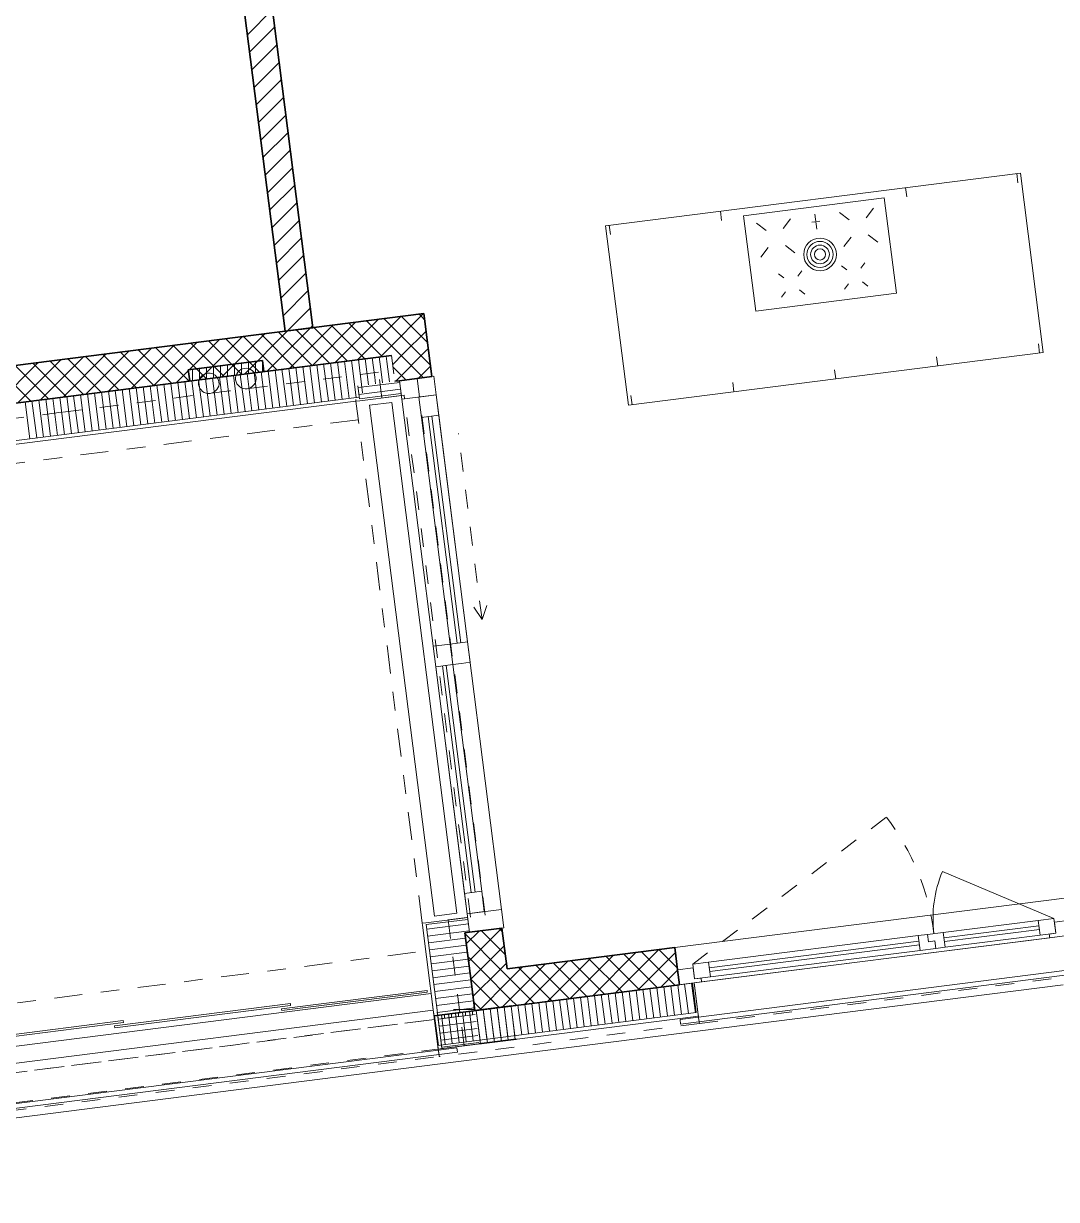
# Model space of a CAD drawing. Header units: metres. Extents: x 2713679.5 to 2713747.3, y 1226017.1 to 1226104.2.
# Drawn here: x 2713726.54 to 2713732.08, y 1226030.73 to 1226037.04 of the extents above; entities that cross this region are included whole.
import ezdxf

# ---------------------------------------------------------------- set-up
doc = ezdxf.new("R2010")
doc.units = ezdxf.units.M
doc.header["$MEASUREMENT"] = 0
doc.linetypes.add('Strich 2_1mm', pattern=[0.15, 0.1, -0.05])
doc.linetypes.add('Strichpunkt 3_1_1mm Achsen', pattern=[0.25, 0.15, -0.05, 0, -0.05])
doc.layers.add('plangrafiken', color=251, linetype='Continuous')
doc.layers.add('waende_stuetzen', color=250, linetype='Continuous')

msp = doc.modelspace()

# ---------------------------------------------------------------- linework, layer by layer
at = {"layer": 'plangrafiken', "color": 7, "linetype": 'Continuous', "lineweight": 13}
for p, q in [((2713731.8835, 1226036.2351), (2713729.6613, 1226035.9531)), ((2713731.87, 1226036.183), (2713731.8637, 1226036.2326)), ((2713732.0056, 1226035.2728), (2713731.8835, 1226036.2351)), ((2713731.2747, 1226036.1075), (2713731.2684, 1226036.1571)), ((2713731.1544, 1226036.1023), (2713730.4005, 1226036.0066)), ((2713731.2193, 1226035.5914), (2713731.1544, 1226036.1023)), ((2713730.2827, 1226035.9816), (2713730.2764, 1226036.0312)), ((2713731.0571, 1226035.9951), (2713731.0969, 1226036.0465)), ((2713730.4005, 1226036.0066), (2713730.4653, 1226035.4957)), ((2713730.5215, 1226035.9272), (2713730.4701, 1226035.967)), ((2713730.6127, 1226035.9387), (2713730.6525, 1226035.9901)), ((2713730.7667, 1226035.9724), (2713730.7816, 1226035.9743)), ((2713730.7926, 1226035.9348), (2713730.7825, 1226036.0145)), ((2713730.8083, 1226035.9777), (2713730.7935, 1226035.9758)), ((2713730.9659, 1226035.9836), (2713730.9145, 1226036.0234)), ((2713729.6613, 1226035.9531), (2713729.7834, 1226034.9908)), ((2713729.6875, 1226035.906), (2713729.6812, 1226035.9556)), ((2713731.0687, 1226035.9039), (2713731.1201, 1226035.8641)), ((2713730.6242, 1226035.8475), (2713730.6756, 1226035.8077)), ((2713730.9775, 1226035.8924), (2713730.9377, 1226035.841)), ((2713730.533, 1226035.836), (2713730.4932, 1226035.7846)), ((2713730.6912, 1226035.6833), (2713730.7131, 1226035.7116)), ((2713730.9537, 1226035.7166), (2713730.9254, 1226035.7385)), ((2713731.0285, 1226035.7261), (2713731.0504, 1226035.7544)), ((2713730.6164, 1226035.6738), (2713730.5881, 1226035.6957)), ((2713731.0379, 1226035.6514), (2713731.0662, 1226035.6294)), ((2713730.4653, 1226035.4957), (2713731.2193, 1226035.5914)), ((2713730.6259, 1226035.5991), (2713730.604, 1226035.5708)), ((2713730.7006, 1226035.6086), (2713730.7289, 1226035.5866)), ((2713730.9632, 1226035.6419), (2713730.9413, 1226035.6136)), ((2713729.7834, 1226034.9908), (2713732.0056, 1226035.2728)), ((2713731.9858, 1226035.2703), (2713731.9795, 1226035.3199)), ((2713727.6361, 1226035.1467), (2713727.6361, 1226035.2072)), ((2713727.6736, 1226035.1515), (2713727.6736, 1226035.212)), ((2713727.7111, 1226035.1562), (2713727.7111, 1226035.2167)), ((2713727.7486, 1226035.161), (2713727.7486, 1226035.2215)), ((2713727.7861, 1226035.1658), (2713727.7861, 1226035.2262)), ((2713727.8236, 1226035.1705), (2713727.8236, 1226035.223)), ((2713731.4402, 1226035.2011), (2713731.4339, 1226035.2507)), ((2713727.4486, 1226035.1229), (2713727.4486, 1226035.1834)), ((2713727.4861, 1226035.1277), (2713727.4861, 1226035.1882)), ((2713727.5236, 1226035.1325), (2713727.5236, 1226035.1929)), ((2713727.5611, 1226035.1372), (2713727.5611, 1226035.1977)), ((2713727.5986, 1226035.142), (2713727.5986, 1226035.2025)), ((2713730.8945, 1226035.1318), (2713730.8882, 1226035.1814)), ((2713730.3489, 1226035.0626), (2713730.3426, 1226035.1122)), ((2713729.8033, 1226034.9933), (2713729.797, 1226035.043)), ((2713728.3974, 1226034.9913), (2713728.5164, 1226035.0064)), ((2713728.7448, 1226032.2533), (2713728.3974, 1226034.9913)), ((2713728.5164, 1226035.0064), (2713728.8639, 1226032.2684)), ((2713728.8639, 1226032.2684), (2713728.7448, 1226032.2533)), ((2713732.2028, 1226031.9714), (2713730.06, 1226031.6995)), ((2713730.0632, 1226031.6747), (2713732.206, 1226031.9466)), ((2713728.727, 1226031.8377), (2713723.3749, 1226031.1585)), ((2713728.7383, 1226031.7485), (2713728.727, 1226031.8377)), ((2713728.8467, 1226031.7521), (2713728.9596, 1226031.7521)), ((2713728.9111, 1226031.72), (2713728.9111, 1226031.7401)), ((2713728.9486, 1226031.7247), (2713728.9486, 1226031.7449)), ((2713728.7986, 1226031.7057), (2713728.7986, 1226031.7259)), ((2713728.8361, 1226031.7105), (2713728.8361, 1226031.7306)), ((2713728.8736, 1226031.7152), (2713728.8736, 1226031.7354)), ((2713730.06, 1226031.6995), (2713730.0632, 1226031.6747)), ((2713723.0941, 1226030.7902), (2713728.8678, 1226031.523)), ((2713728.8646, 1226031.5478), (2713723.1157, 1226030.8182)), ((2713728.8646, 1226031.5478), (2713728.8678, 1226031.523))]:
    msp.add_line(p, q, dxfattribs=at)
at = {"layer": 'plangrafiken', "color": 7, "linetype": 'Continuous', "lineweight": 35}
for p, q in [((2713727.8226, 1226035.2309), (2713727.4258, 1226035.1805)), ((2713727.8302, 1226035.1714), (2713727.8226, 1226035.2309)), ((2713727.4258, 1226035.1805), (2713727.4334, 1226035.121)), ((2713728.9604, 1226031.7464), (2713728.9578, 1226031.7662))]:
    msp.add_line(p, q, dxfattribs=at)
at = {"layer": 'plangrafiken', "color": 7, "linetype": 'Continuous', "lineweight": 18}
for p, q in [((2713727.8302, 1226035.1714), (2713727.4334, 1226035.121)), ((2713728.762, 1226031.7212), (2713728.9604, 1226031.7464)), ((2713728.7648, 1226031.5401), (2713728.7399, 1226031.736)), ((2713728.7821, 1226031.5625), (2713728.7598, 1226031.7385)), ((2713729.1792, 1226031.5927), (2713728.9578, 1226031.5646))]:
    msp.add_line(p, q, dxfattribs=at)
at = {"layer": 'plangrafiken', "color": 7, "linetype": 'Strichpunkt 3_1_1mm Achsen', "lineweight": 18}
for p, q in [((2713728.3367, 1226034.9131), (2713723.3715, 1226034.283)), ((2713724.0305, 1226031.4736), (2713728.6981, 1226032.0659))]:
    msp.add_line(p, q, dxfattribs=at)
at = {"layer": 'plangrafiken', "color": 7, "linetype": 'Strich 2_1mm', "lineweight": 13}
for p, q in [((2713728.8835, 1226031.7165), (2713723.2586, 1226031.0026)), ((2713728.9037, 1226031.5578), (2713728.8835, 1226031.7165)), ((2713723.12, 1226030.8238), (2713728.9037, 1226031.5578))]:
    msp.add_line(p, q, dxfattribs=at)
at = {"layer": 'plangrafiken', "color": 7, "linetype": 'Continuous', "lineweight": 13}
for radius in [0.0875, 0.0701, 0.0501, 0.0301]:
    msp.add_circle((2713730.8099, 1226035.799), radius, dxfattribs=at)
at = {"layer": 'plangrafiken', "color": 7, "linetype": 'Continuous', "lineweight": 18}
for centre, start, end in [((2713727.5357, 1226035.1088), 7.23257, 187.23258), ((2713727.7341, 1226035.134), 7.23258, 187.23258), ((2713727.5357, 1226035.1088), 187.23258, 7.23257), ((2713727.7341, 1226035.134), 187.23258, 7.23258)]:
    msp.add_arc(centre, 0.055, start, end, dxfattribs=at)
at = {"layer": 'waende_stuetzen', "color": 7, "linetype": 'Continuous', "lineweight": 35}
for p, q in [((2713727.6436, 1226037.7534), (2713727.9439, 1226035.3874)), ((2713728.0927, 1226035.4063), (2713727.7924, 1226037.7723)), ((2713728.6879, 1226035.4818), (2713723.0035, 1226034.7604)), ((2713728.6879, 1226035.4818), (2713728.7131, 1226035.2834)), ((2713728.0927, 1226035.4063), (2713727.9439, 1226035.3874)), ((2713728.7307, 1226035.1445), (2713728.7131, 1226035.2834)), ((2713723.0287, 1226034.562), (2713728.5147, 1226035.2582)), ((2713728.5571, 1226035.1225), (2713728.7307, 1226035.1445)), ((2713728.5323, 1226035.1193), (2713728.5571, 1226035.1225)), ((2713728.9323, 1226032.1662), (2713729.1059, 1226032.1882)), ((2713729.1336, 1226031.97), (2713729.1059, 1226032.1882)), ((2713728.9075, 1226032.1631), (2713728.9323, 1226032.1662)), ((2713728.9075, 1226032.1631), (2713728.9352, 1226031.9448)), ((2713730.0314, 1226032.0839), (2713729.1336, 1226031.97)), ((2713730.0465, 1226031.9649), (2713730.0314, 1226032.0839)), ((2713728.9352, 1226031.9448), (2713728.9604, 1226031.7464)), ((2713730.0566, 1226031.8855), (2713730.0465, 1226031.9649)), ((2713730.0566, 1226031.8855), (2713728.7421, 1226031.7187)), ((2713729.1588, 1226031.7716), (2713728.9604, 1226031.7464)), ((2713728.983, 1226031.5678), (2713729.1814, 1226031.593))]:
    msp.add_line(p, q, dxfattribs=at)
at = {"layer": 'waende_stuetzen', "color": 18, "linetype": 'Continuous', "lineweight": 0, "true_color": 0x000000}
for p, q in [((2713727.7422, 1226036.9767), (2713727.8764, 1226037.1109)), ((2713727.7541, 1226036.8826), (2713727.8883, 1226037.0168)), ((2713727.7661, 1226036.7885), (2713727.9003, 1226036.9227)), ((2713727.778, 1226036.6944), (2713727.9122, 1226036.8285)), ((2713727.79, 1226036.6002), (2713727.9241, 1226036.7344)), ((2713727.8019, 1226036.5061), (2713727.9361, 1226036.6403)), ((2713727.8139, 1226036.412), (2713727.948, 1226036.5462)), ((2713727.8258, 1226036.3179), (2713727.96, 1226036.452)), ((2713727.8377, 1226036.2238), (2713727.9719, 1226036.3579)), ((2713727.8497, 1226036.1296), (2713727.9839, 1226036.2638)), ((2713727.8616, 1226036.0355), (2713727.9958, 1226036.1697)), ((2713727.8736, 1226035.9414), (2713728.0078, 1226036.0756)), ((2713727.8855, 1226035.8473), (2713728.0197, 1226035.9814)), ((2713727.8975, 1226035.7531), (2713728.0316, 1226035.8873)), ((2713727.9094, 1226035.659), (2713728.0436, 1226035.7932)), ((2713727.9214, 1226035.5649), (2713728.0555, 1226035.6991)), ((2713727.9333, 1226035.4708), (2713728.0675, 1226035.605)), ((2713727.9577, 1226035.3891), (2713728.0794, 1226035.5108)), ((2713728.4969, 1226035.398), (2713728.5651, 1226035.4662)), ((2713728.5089, 1226035.3039), (2713728.6866, 1226035.4817)), ((2713728.6293, 1226035.4061), (2713728.5687, 1226035.4667)), ((2713728.6756, 1226035.4659), (2713728.6628, 1226035.4786)), ((2713728.692, 1226035.4494), (2713728.6756, 1226035.4659)), ((2713727.8483, 1226035.1737), (2713728.0792, 1226035.4046)), ((2713727.9698, 1226035.1891), (2713728.2007, 1226035.42)), ((2713728.0792, 1226035.4046), (2713728.0914, 1226035.4167)), ((2713728.0913, 1226035.2045), (2713728.3222, 1226035.4354)), ((2713728.277, 1226035.2281), (2713728.0981, 1226035.407)), ((2713728.3711, 1226035.24), (2713728.1922, 1226035.4189)), ((2713728.2128, 1226035.2199), (2713728.4437, 1226035.4508)), ((2713728.4652, 1226035.2519), (2713728.2863, 1226035.4308)), ((2713728.3342, 1226035.2353), (2713728.4969, 1226035.398)), ((2713728.5074, 1226035.3159), (2713728.3805, 1226035.4428)), ((2713728.492, 1226035.4374), (2713728.4746, 1226035.4547)), ((2713728.583, 1226035.3464), (2713728.492, 1226035.4374)), ((2713728.7074, 1226035.3279), (2713728.6293, 1226035.4061)), ((2713727.3624, 1226035.112), (2713727.5933, 1226035.3429)), ((2713727.4839, 1226035.1274), (2713727.7148, 1226035.3583)), ((2713727.7123, 1226035.1564), (2713727.5334, 1226035.3353)), ((2713727.6053, 1226035.1428), (2713727.8363, 1226035.3737)), ((2713727.8064, 1226035.1683), (2713727.6275, 1226035.3472)), ((2713727.9005, 1226035.1803), (2713727.7216, 1226035.3592)), ((2713727.7268, 1226035.1582), (2713727.9577, 1226035.3891)), ((2713727.9946, 1226035.1922), (2713727.8157, 1226035.3711)), ((2713728.0888, 1226035.2042), (2713727.9098, 1226035.3831)), ((2713728.1829, 1226035.2161), (2713728.004, 1226035.395)), ((2713728.5772, 1226035.2662), (2713728.6997, 1226035.3887)), ((2713728.6535, 1226035.2758), (2713728.583, 1226035.3464)), ((2713726.8764, 1226035.0503), (2713727.1074, 1226035.2812)), ((2713726.9979, 1226035.0657), (2713727.2288, 1226035.2966)), ((2713727.2417, 1226035.0967), (2713727.0628, 1226035.2756)), ((2713727.1194, 1226035.0812), (2713727.3503, 1226035.3121)), ((2713727.3358, 1226035.1086), (2713727.1569, 1226035.2875)), ((2713727.2409, 1226035.0966), (2713727.4718, 1226035.3275)), ((2713727.4299, 1226035.1206), (2713727.251, 1226035.2995)), ((2713727.524, 1226035.1325), (2713727.3451, 1226035.3114)), ((2713727.6181, 1226035.1444), (2713727.4392, 1226035.3233)), ((2713728.4557, 1226035.2507), (2713728.5089, 1226035.3039)), ((2713728.5367, 1226035.2866), (2713728.5074, 1226035.3159)), ((2713728.5594, 1226035.2639), (2713728.5367, 1226035.2866)), ((2713728.5371, 1226035.1199), (2713728.6987, 1226035.2816)), ((2713728.7229, 1226035.2065), (2713728.6535, 1226035.2758)), ((2713728.6987, 1226035.2816), (2713728.7117, 1226035.2946)), ((2713726.3905, 1226034.9887), (2713726.6214, 1226035.2196)), ((2713726.512, 1226035.0041), (2713726.7429, 1226035.235)), ((2713726.7711, 1226035.0369), (2713726.5922, 1226035.2158)), ((2713726.6335, 1226035.0195), (2713726.8644, 1226035.2504)), ((2713726.8652, 1226035.0489), (2713726.6863, 1226035.2278)), ((2713726.755, 1226035.0349), (2713726.9859, 1226035.2658)), ((2713726.9593, 1226035.0608), (2713726.7804, 1226035.2397)), ((2713727.0534, 1226035.0728), (2713726.8745, 1226035.2517)), ((2713727.1475, 1226035.0847), (2713726.9686, 1226035.2636)), ((2713728.1389, 1226035.0089), (2713728.1137, 1226035.2073)), ((2713728.1761, 1226035.0136), (2713728.1509, 1226035.2121)), ((2713728.2133, 1226035.0184), (2713728.1881, 1226035.2168)), ((2713728.2505, 1226035.0231), (2713728.2253, 1226035.2215)), ((2713728.2877, 1226035.0278), (2713728.2625, 1226035.2262)), ((2713728.3249, 1226035.0325), (2713728.2997, 1226035.2309)), ((2713728.3595, 1226035.0579), (2713728.3369, 1226035.2357)), ((2713728.392, 1226035.0998), (2713728.3741, 1226035.2404)), ((2713728.4244, 1226035.1417), (2713728.4113, 1226035.2451)), ((2713728.4569, 1226035.1837), (2713728.4485, 1226035.2498)), ((2713728.4894, 1226035.2256), (2713728.4857, 1226035.2545)), ((2713728.5033, 1226035.1157), (2713728.4894, 1226035.2256)), ((2713728.5208, 1226035.2098), (2713728.5772, 1226035.2662)), ((2713728.6846, 1226035.1387), (2713728.5594, 1226035.2639)), ((2713726.5828, 1226035.0131), (2713726.4039, 1226035.192)), ((2713726.6769, 1226035.025), (2713726.498, 1226035.2039)), ((2713727.6553, 1226034.9476), (2713727.6301, 1226035.146)), ((2713727.6925, 1226034.9523), (2713727.6673, 1226035.1507)), ((2713727.7297, 1226034.957), (2713727.7045, 1226035.1554)), ((2713727.7669, 1226034.9617), (2713727.7417, 1226035.1601)), ((2713727.8041, 1226034.9664), (2713727.7789, 1226035.1648)), ((2713727.8413, 1226034.9712), (2713727.8161, 1226035.1696)), ((2713727.8785, 1226034.9759), (2713727.8533, 1226035.1743)), ((2713727.9157, 1226034.9806), (2713727.8905, 1226035.179)), ((2713727.9529, 1226034.9853), (2713727.9277, 1226035.1837)), ((2713727.9901, 1226034.99), (2713727.9649, 1226035.1885)), ((2713728.0273, 1226034.9948), (2713728.0021, 1226035.1932)), ((2713728.0645, 1226034.9995), (2713728.0393, 1226035.1979)), ((2713728.1017, 1226035.0042), (2713728.0765, 1226035.2026)), ((2713728.4661, 1226035.1109), (2713728.4569, 1226035.1837)), ((2713728.5905, 1226035.1267), (2713728.5228, 1226035.1944)), ((2713728.6585, 1226035.1354), (2713728.7236, 1226035.2004)), ((2713727.1716, 1226034.8862), (2713727.1465, 1226035.0846)), ((2713727.2088, 1226034.8909), (2713727.1837, 1226035.0893)), ((2713727.246, 1226034.8956), (2713727.2209, 1226035.094)), ((2713727.2832, 1226034.9003), (2713727.2581, 1226035.0988)), ((2713727.3204, 1226034.9051), (2713727.2953, 1226035.1035)), ((2713727.3576, 1226034.9098), (2713727.3325, 1226035.1082)), ((2713727.3948, 1226034.9145), (2713727.3697, 1226035.1129)), ((2713727.432, 1226034.9192), (2713727.4069, 1226035.1176)), ((2713727.4693, 1226034.9239), (2713727.4441, 1226035.1224)), ((2713727.5065, 1226034.9287), (2713727.4813, 1226035.1271)), ((2713727.5437, 1226034.9334), (2713727.5185, 1226035.1318)), ((2713727.5809, 1226034.9381), (2713727.5557, 1226035.1365)), ((2713727.6181, 1226034.9428), (2713727.5929, 1226035.1412)), ((2713728.335, 1226035.0852), (2713728.5583, 1226035.1135)), ((2713728.4289, 1226035.1062), (2713728.4244, 1226035.1417)), ((2713726.6508, 1226034.8201), (2713726.6256, 1226035.0185)), ((2713726.688, 1226034.8248), (2713726.6628, 1226035.0232)), ((2713726.7252, 1226034.8295), (2713726.7, 1226035.0279)), ((2713726.7624, 1226034.8342), (2713726.7372, 1226035.0327)), ((2713726.7996, 1226034.839), (2713726.7744, 1226035.0374)), ((2713726.8368, 1226034.8437), (2713726.8116, 1226035.0421)), ((2713726.874, 1226034.8484), (2713726.8488, 1226035.0468)), ((2713726.9112, 1226034.8531), (2713726.886, 1226035.0515)), ((2713726.9484, 1226034.8579), (2713726.9232, 1226035.0563)), ((2713726.9856, 1226034.8626), (2713726.9605, 1226035.061)), ((2713727.0228, 1226034.8673), (2713726.9977, 1226035.0657)), ((2713727.06, 1226034.872), (2713727.0349, 1226035.0704)), ((2713727.0972, 1226034.8767), (2713727.0721, 1226035.0751)), ((2713727.1344, 1226034.8815), (2713727.1093, 1226035.0799)), ((2713728.3398, 1226035.048), (2713728.563, 1226035.0763)), ((2713726.5764, 1226034.8106), (2713726.5512, 1226035.009)), ((2713726.6136, 1226034.8154), (2713726.5884, 1226035.0138)), ((2713728.7033, 1226032.1834), (2713728.9265, 1226032.2118)), ((2713728.927, 1226032.0097), (2713729.1055, 1226032.1882)), ((2713729.1083, 1226032.1694), (2713729.0913, 1226032.1864)), ((2713728.708, 1226032.1462), (2713728.9312, 1226032.1746)), ((2713728.7127, 1226032.109), (2713728.9111, 1226032.1342)), ((2713729.0998, 1226031.9657), (2713728.9082, 1226032.1573)), ((2713728.915, 1226032.1038), (2713728.984, 1226032.1728)), ((2713729.1237, 1226032.0479), (2713728.9972, 1226032.1744)), ((2713728.7175, 1226032.0718), (2713728.9159, 1226032.097)), ((2713728.7222, 1226032.0346), (2713728.9206, 1226032.0598)), ((2713728.973, 1226031.9496), (2713729.1178, 1226032.0944)), ((2713729.5924, 1226031.8266), (2713729.8233, 1226032.0575)), ((2713729.7139, 1226031.842), (2713729.9448, 1226032.0729)), ((2713729.8354, 1226031.8574), (2713730.0348, 1226032.0569)), ((2713730.0317, 1226031.8824), (2713729.8528, 1226032.0613)), ((2713730.0452, 1226031.9749), (2713729.9469, 1226032.0732)), ((2713728.7269, 1226031.9974), (2713728.9253, 1226032.0226)), ((2713729.0057, 1226031.9538), (2713728.9236, 1226032.0358)), ((2713729.0944, 1226031.965), (2713729.1297, 1226032.0003)), ((2713729.1536, 1226031.8121), (2713729.3374, 1226031.9958)), ((2713729.228, 1226031.7804), (2713729.4589, 1226032.0113)), ((2713729.3495, 1226031.7958), (2713729.5804, 1226032.0267)), ((2713729.5611, 1226031.8226), (2713729.3822, 1226032.0015)), ((2713729.4709, 1226031.8112), (2713729.7019, 1226032.0421)), ((2713729.6552, 1226031.8346), (2713729.4763, 1226032.0135)), ((2713729.7493, 1226031.8465), (2713729.5704, 1226032.0254)), ((2713729.8435, 1226031.8585), (2713729.6646, 1226032.0374)), ((2713729.9376, 1226031.8704), (2713729.7587, 1226032.0493)), ((2713728.7316, 1226031.9602), (2713728.93, 1226031.9854)), ((2713728.7363, 1226031.923), (2713728.9348, 1226031.9482)), ((2713728.9389, 1226031.9155), (2713728.973, 1226031.9496)), ((2713728.9508, 1226031.8214), (2713729.0944, 1226031.965)), ((2713729.1545, 1226031.8049), (2713729.0057, 1226031.9538)), ((2713729.1391, 1226031.9264), (2713729.0998, 1226031.9657)), ((2713729.1417, 1226031.9062), (2713729.2159, 1226031.9804)), ((2713729.3729, 1226031.7987), (2713729.194, 1226031.9776)), ((2713729.467, 1226031.8107), (2713729.2881, 1226031.9896)), ((2713729.9569, 1226031.8729), (2713730.0468, 1226031.9628)), ((2713728.7411, 1226031.8858), (2713728.9395, 1226031.911)), ((2713728.7458, 1226031.8486), (2713728.9442, 1226031.8738)), ((2713729.0905, 1226031.7629), (2713728.939, 1226031.9144)), ((2713728.985, 1226031.7495), (2713729.1417, 1226031.9062)), ((2713729.2787, 1226031.7868), (2713729.1391, 1226031.9264)), ((2713729.956, 1226031.7115), (2713729.9358, 1226031.8702)), ((2713729.9932, 1226031.7162), (2713729.973, 1226031.8749)), ((2713730.0304, 1226031.7209), (2713730.0102, 1226031.8796)), ((2713730.0676, 1226031.7256), (2713730.0474, 1226031.8843)), ((2713730.0927, 1226031.8259), (2713730.0846, 1226031.8891)), ((2713730.1405, 1226031.7469), (2713730.1218, 1226031.8938)), ((2713728.7505, 1226031.8114), (2713728.9489, 1226031.8366)), ((2713729.1065, 1226031.7649), (2713729.1536, 1226031.8121)), ((2713729.1846, 1226031.7749), (2713729.1545, 1226031.8049)), ((2713729.4352, 1226031.6454), (2713729.415, 1226031.8041)), ((2713729.4724, 1226031.6501), (2713729.4522, 1226031.8088)), ((2713729.5096, 1226031.6548), (2713729.4894, 1226031.8135)), ((2713729.5468, 1226031.6595), (2713729.5266, 1226031.8183)), ((2713729.584, 1226031.6642), (2713729.5638, 1226031.823)), ((2713729.6212, 1226031.669), (2713729.601, 1226031.8277)), ((2713729.6584, 1226031.6737), (2713729.6382, 1226031.8324)), ((2713729.6956, 1226031.6784), (2713729.6754, 1226031.8371)), ((2713729.7328, 1226031.6831), (2713729.7126, 1226031.8419)), ((2713729.77, 1226031.6879), (2713729.7498, 1226031.8466)), ((2713729.8072, 1226031.6926), (2713729.787, 1226031.8513)), ((2713729.8444, 1226031.6973), (2713729.8242, 1226031.856)), ((2713729.8816, 1226031.702), (2713729.8614, 1226031.8607)), ((2713729.9188, 1226031.7067), (2713729.8986, 1226031.8655)), ((2713730.1048, 1226031.7303), (2713730.0927, 1226031.8259)), ((2713728.7552, 1226031.7742), (2713728.9536, 1226031.7994)), ((2713728.7599, 1226031.737), (2713728.9584, 1226031.7622)), ((2713728.9515, 1226031.584), (2713728.9314, 1226031.7427)), ((2713728.9964, 1226031.751), (2713728.9545, 1226031.7929)), ((2713728.9913, 1226031.5689), (2713728.9686, 1226031.7474)), ((2713728.9887, 1226031.5887), (2713728.9686, 1226031.7474)), ((2713729.0285, 1226031.5736), (2713729.0058, 1226031.7522)), ((2713729.0259, 1226031.5934), (2713729.0058, 1226031.7522)), ((2713729.0657, 1226031.5783), (2713729.043, 1226031.7569)), ((2713729.0631, 1226031.5982), (2713729.043, 1226031.7569)), ((2713729.1029, 1226031.583), (2713729.0802, 1226031.7616)), ((2713729.1003, 1226031.6029), (2713729.0802, 1226031.7616)), ((2713729.1401, 1226031.5878), (2713729.1174, 1226031.7663)), ((2713729.1375, 1226031.6076), (2713729.1174, 1226031.7663)), ((2713729.1773, 1226031.5925), (2713729.1546, 1226031.771)), ((2713729.1747, 1226031.6123), (2713729.1546, 1226031.771)), ((2713729.2119, 1226031.617), (2713729.1918, 1226031.7758)), ((2713729.2491, 1226031.6218), (2713729.229, 1226031.7805)), ((2713729.2864, 1226031.6265), (2713729.2662, 1226031.7852)), ((2713729.3236, 1226031.6312), (2713729.3034, 1226031.7899)), ((2713729.3608, 1226031.6359), (2713729.3406, 1226031.7946)), ((2713729.398, 1226031.6406), (2713729.3778, 1226031.7994)), ((2713730.142, 1226031.7351), (2713730.1405, 1226031.7469)), ((2713728.7655, 1226031.5604), (2713728.7454, 1226031.7191)), ((2713728.7647, 1226031.6998), (2713728.9631, 1226031.725)), ((2713728.7694, 1226031.6626), (2713728.9678, 1226031.6878)), ((2713728.8027, 1226031.5651), (2713728.7826, 1226031.7238)), ((2713728.8399, 1226031.5698), (2713728.8198, 1226031.7286)), ((2713728.8771, 1226031.5745), (2713728.857, 1226031.7333)), ((2713728.9143, 1226031.5793), (2713728.8942, 1226031.738)), ((2713728.7741, 1226031.6254), (2713728.9725, 1226031.6506)), ((2713728.7788, 1226031.5882), (2713728.9772, 1226031.6134)), ((2713728.7836, 1226031.551), (2713728.982, 1226031.5762))]:
    msp.add_line(p, q, dxfattribs=at)
at = {"layer": 'waende_stuetzen', "color": 7, "linetype": 'Strich 2_1mm', "lineweight": 13}
for p, q in [((2713727.7161, 1226035.1569), (2713728.5147, 1226035.2582)), ((2713728.5147, 1226035.2582), (2713728.5323, 1226035.1193)), ((2713726.6546, 1226035.0222), (2713727.7161, 1226035.1569)), ((2713728.4454, 1226035.1688), (2713727.6468, 1226035.0674)), ((2713728.463, 1226035.0299), (2713728.4454, 1226035.1688)), ((2713728.5323, 1226035.1193), (2713728.6514, 1226035.1344)), ((2713728.6514, 1226035.1344), (2713729.0265, 1226032.1782)), ((2713725.5931, 1226034.8875), (2713726.6546, 1226035.0222)), ((2713727.6468, 1226035.0674), (2713726.744, 1226034.9529)), ((2713728.5821, 1226035.045), (2713728.463, 1226035.0299)), ((2713728.9371, 1226032.2474), (2713728.5821, 1226035.045)), ((2713726.744, 1226034.9529), (2713725.5238, 1226034.798)), ((2713728.9992, 1226033.843), (2713728.8727, 1226034.84)), ((2713728.9992, 1226033.843), (2713728.9557, 1226033.908)), ((2713728.9992, 1226033.843), (2713729.0251, 1226033.9168)), ((2713730.1283, 1226031.9954), (2713731.1653, 1226032.7835)), ((2713728.8181, 1226032.2323), (2713728.9371, 1226032.2474)), ((2713728.881, 1226031.7363), (2713728.8181, 1226032.2323)), ((2713729.0265, 1226032.1782), (2713728.9075, 1226032.1631)), ((2713728.9075, 1226032.1631), (2713728.9604, 1226031.7464)), ((2713730.1636, 1226031.6773), (2713732.108, 1226031.9241)), ((2713728.9604, 1226031.7464), (2713728.881, 1226031.7363)), ((2713728.7446, 1226031.6989), (2713723.2586, 1226031.0026)), ((2713728.7648, 1226031.5401), (2713728.7446, 1226031.6989)), ((2713730.1636, 1226031.6773), (2713728.7698, 1226031.5004)), ((2713723.0854, 1226030.7791), (2713728.7698, 1226031.5004)), ((2713728.7673, 1226031.5203), (2713728.7648, 1226031.5401)), ((2713728.7698, 1226031.5004), (2713728.7673, 1226031.5203))]:
    msp.add_line(p, q, dxfattribs=at)
at = {"layer": 'waende_stuetzen', "color": 7, "linetype": 'Continuous', "lineweight": 13}
for p, q in [((2713728.7406, 1226035.1458), (2713728.5571, 1226035.1225)), ((2713728.7532, 1226035.0466), (2713728.7406, 1226035.1458)), ((2713728.5571, 1226035.1225), (2713728.5697, 1226035.0233)), ((2713728.5697, 1226035.0233), (2713728.7532, 1226035.0466)), ((2713728.5697, 1226035.0233), (2713728.9197, 1226032.2654)), ((2713728.7532, 1226035.0466), (2713728.6615, 1226035.0349)), ((2713728.6615, 1226035.0349), (2713728.6753, 1226034.9258)), ((2713729.1032, 1226032.2887), (2713728.7532, 1226035.0466)), ((2713728.7671, 1226034.9374), (2713728.7532, 1226035.0466)), ((2713728.6753, 1226034.9258), (2713728.7671, 1226034.9374)), ((2713728.6753, 1226034.9258), (2713728.8295, 1226033.7105)), ((2713728.7113, 1226034.9304), (2713728.8655, 1226033.7151)), ((2713728.8853, 1226033.7176), (2713728.7311, 1226034.9329)), ((2713728.9213, 1226033.7222), (2713728.7671, 1226034.9374)), ((2713728.7837, 1226033.7047), (2713728.7378, 1226033.6989)), ((2713728.7378, 1226033.6989), (2713728.7516, 1226033.5898)), ((2713728.8295, 1226033.7105), (2713728.7837, 1226033.7047)), ((2713728.9213, 1226033.7222), (2713728.8295, 1226033.7105)), ((2713728.8434, 1226033.6014), (2713728.8295, 1226033.7105)), ((2713728.9352, 1226033.6131), (2713728.9213, 1226033.7222)), ((2713728.7516, 1226033.5898), (2713728.8434, 1226033.6014)), ((2713728.7516, 1226033.5898), (2713728.9058, 1226032.3745)), ((2713728.7876, 1226033.5943), (2713728.9418, 1226032.3791)), ((2713728.9617, 1226032.3816), (2713728.8074, 1226033.5969)), ((2713728.8434, 1226033.6014), (2713728.8893, 1226033.6072)), ((2713728.9976, 1226032.3862), (2713728.8434, 1226033.6014)), ((2713728.8893, 1226033.6072), (2713728.9352, 1226033.6131)), ((2713732.0628, 1226032.2409), (2713731.4657, 1226032.4915)), ((2713728.9976, 1226032.3862), (2713728.9058, 1226032.3745)), ((2713728.9058, 1226032.3745), (2713728.9197, 1226032.2654)), ((2713729.0115, 1226032.277), (2713728.9976, 1226032.3862)), ((2713730.0314, 1226032.0839), (2713732.1345, 1226032.3508)), ((2713729.1032, 1226032.2887), (2713728.9197, 1226032.2654)), ((2713728.9197, 1226032.2654), (2713729.0115, 1226032.277)), ((2713728.9197, 1226032.2654), (2713728.9323, 1226032.1662)), ((2713729.1158, 1226032.1895), (2713729.1032, 1226032.2887)), ((2713728.9323, 1226032.1662), (2713729.1158, 1226032.1895)), ((2713731.47, 1226032.1657), (2713731.9785, 1226032.2302)), ((2713731.4738, 1226032.1359), (2713731.9822, 1226032.2005)), ((2713731.9785, 1226032.2302), (2713732.0628, 1226032.2409)), ((2713731.9885, 1226032.1508), (2713731.9785, 1226032.2302)), ((2713732.0628, 1226032.2409), (2713732.0729, 1226032.1616)), ((2713732.0653, 1226032.2211), (2713732.1496, 1226032.2318)), ((2713732.0729, 1226032.1616), (2713732.0653, 1226032.2211)), ((2713730.1359, 1226031.8956), (2713732.0803, 1226032.1423)), ((2713732.0407, 1226032.1373), (2713730.1756, 1226031.9006)), ((2713730.2126, 1226032.0061), (2713731.3361, 1226032.1487)), ((2713730.2164, 1226031.9764), (2713731.3399, 1226032.1189)), ((2713731.3361, 1226032.1487), (2713731.3857, 1226032.155)), ((2713731.3462, 1226032.0693), (2713731.3361, 1226032.1487)), ((2713731.3857, 1226032.155), (2713731.47, 1226032.1657)), ((2713731.3908, 1226032.1153), (2713731.3857, 1226032.155)), ((2713731.3908, 1226032.1153), (2713731.4255, 1226032.1197)), ((2713731.4255, 1226032.1197), (2713731.4305, 1226032.08)), ((2713731.47, 1226032.1657), (2713731.4801, 1226032.0863)), ((2713731.9848, 1226032.1806), (2713731.4763, 1226032.1161)), ((2713731.9885, 1226032.1508), (2713731.4801, 1226032.0863)), ((2713732.0729, 1226032.1616), (2713731.9885, 1226032.1508)), ((2713732.0381, 1226032.1571), (2713732.0729, 1226032.1616)), ((2713732.0407, 1226032.1373), (2713732.0381, 1226032.1571)), ((2713732.1597, 1226032.1524), (2713732.0407, 1226032.1373)), ((2713731.3424, 1226032.0991), (2713730.2189, 1226031.9565)), ((2713731.3462, 1226032.0693), (2713730.2227, 1226031.9268)), ((2713731.4305, 1226032.08), (2713731.3462, 1226032.0693)), ((2713731.4801, 1226032.0863), (2713731.4305, 1226032.08)), ((2713730.1283, 1226031.9954), (2713730.2126, 1226032.0061)), ((2713730.1384, 1226031.9161), (2713730.1283, 1226031.9954)), ((2713730.2126, 1226032.0061), (2713730.2227, 1226031.9268)), ((2713730.0465, 1226031.9649), (2713730.1308, 1226031.9756)), ((2713730.1308, 1226031.9756), (2713730.1384, 1226031.9161)), ((2713730.1359, 1226031.8956), (2713728.7421, 1226031.7187)), ((2713730.1756, 1226031.9006), (2713730.0566, 1226031.8855)), ((2713730.2227, 1226031.9268), (2713730.1384, 1226031.9161)), ((2713730.1384, 1226031.9161), (2713730.1731, 1226031.9205)), ((2713730.1687, 1226031.6376), (2713732.1131, 1226031.8844)), ((2713730.1731, 1226031.9205), (2713730.1756, 1226031.9006)), ((2713728.7046, 1226031.8551), (2713727.9259, 1226031.7562)), ((2713727.9272, 1226031.7463), (2713728.7059, 1226031.8451)), ((2713728.7059, 1226031.8451), (2713728.7046, 1226031.8551)), ((2713728.7383, 1226031.7485), (2713723.3019, 1226031.0585)), ((2713727.9727, 1226031.7844), (2713727.0303, 1226031.6648)), ((2713727.0315, 1226031.6548), (2713727.974, 1226031.7744)), ((2713727.9259, 1226031.7562), (2713727.9272, 1226031.7463)), ((2713727.974, 1226031.7744), (2713727.9727, 1226031.7844)), ((2713728.7383, 1226031.7485), (2713728.7421, 1226031.7187)), ((2713727.0771, 1226031.6929), (2713726.1347, 1226031.5733)), ((2713726.1359, 1226031.5633), (2713727.0784, 1226031.683)), ((2713727.0784, 1226031.683), (2713727.0771, 1226031.6929)), ((2713727.0303, 1226031.6648), (2713727.0315, 1226031.6548)), ((2713730.1687, 1226031.6376), (2713728.7748, 1226031.4608)), ((2713728.7748, 1226031.4608), (2713723.0508, 1226030.7343))]:
    msp.add_line(p, q, dxfattribs=at)
at = {"layer": 'waende_stuetzen', "color": 7, "linetype": 'Continuous', "lineweight": 18}
for p, q in [((2713728.3339, 1226035.0942), (2713728.3427, 1226035.0247)), ((2713728.5571, 1226035.1225), (2713728.5659, 1226035.053)), ((2713722.8555, 1226034.3384), (2713728.3415, 1226035.0346)), ((2713728.3229, 1226035.0222), (2713728.3241, 1226035.0123)), ((2713728.5659, 1226035.053), (2713728.3427, 1226035.0247)), ((2713728.344, 1226035.0148), (2713728.5424, 1226035.04)), ((2713728.5424, 1226035.04), (2713728.5672, 1226035.0431)), ((2713728.5659, 1226035.053), (2713728.5672, 1226035.0431)), ((2713722.6794, 1226034.2959), (2713728.3241, 1226035.0123)), ((2713728.3241, 1226035.0123), (2713728.344, 1226035.0148)), ((2713728.8974, 1226032.2424), (2713728.9222, 1226032.2456)), ((2713728.9235, 1226032.2356), (2713728.9222, 1226032.2456)), ((2713728.6792, 1226032.2147), (2713728.699, 1226032.2172)), ((2713728.6804, 1226032.2048), (2713728.6792, 1226032.2147)), ((2713728.6804, 1226032.2048), (2713728.7648, 1226031.5401)), ((2713728.699, 1226032.2172), (2713728.8974, 1226032.2424)), ((2713728.9235, 1226032.2356), (2713728.7003, 1226032.2073)), ((2713728.7091, 1226032.1379), (2713728.7003, 1226032.2073)), ((2713728.9323, 1226032.1662), (2713728.9235, 1226032.2356)), ((2713728.7091, 1226032.1379), (2713728.762, 1226031.7212)), ((2713730.1359, 1226031.8956), (2713730.0566, 1226031.8855)), ((2713730.126, 1226031.8943), (2713730.0566, 1226031.8855)), ((2713730.1359, 1226031.8956), (2713730.126, 1226031.8943)), ((2713730.1458, 1226031.7381), (2713730.126, 1226031.8943)), ((2713730.1611, 1226031.6972), (2713730.1359, 1226031.8956)), ((2713730.1561, 1226031.7369), (2713730.1359, 1226031.8956)), ((2713728.7421, 1226031.7187), (2713728.7698, 1226031.5004)), ((2713728.762, 1226031.7212), (2713728.7846, 1226031.5426)), ((2713728.7623, 1226031.56), (2713730.0767, 1226031.7268)), ((2713728.7648, 1226031.5401), (2713730.1586, 1226031.717)), ((2713730.0767, 1226031.7268), (2713730.1462, 1226031.7356)), ((2713730.1458, 1226031.7381), (2713730.1462, 1226031.7356)), ((2713730.1586, 1226031.717), (2713730.1561, 1226031.7369)), ((2713730.1636, 1226031.6773), (2713730.1611, 1226031.6972)), ((2713728.7648, 1226031.5401), (2713728.7623, 1226031.56)), ((2713728.7846, 1226031.5426), (2713728.983, 1226031.5678)), ((2713728.7648, 1226031.5401), (2713728.7846, 1226031.5426))]:
    msp.add_line(p, q, dxfattribs=at)
at = {"layer": 'waende_stuetzen', "color": 7, "linetype": 'Strichpunkt 3_1_1mm Achsen', "lineweight": 13}
msp.add_line((2713728.6792, 1226032.2147), (2713728.3241, 1226035.0123), dxfattribs=at)
at = {"layer": 'waende_stuetzen', "color": 7, "linetype": 'Strich 2_1mm', "lineweight": 13}
msp.add_arc((2713730.1283, 1226031.9954), 1.3025, 7.23258, 37.23258, dxfattribs=at)
at = {"layer": 'waende_stuetzen', "color": 7, "linetype": 'Continuous', "lineweight": 13}
msp.add_arc((2713732.0628, 1226032.2409), 0.6475, 157.23258, 187.23258, dxfattribs=at)

doc.saveas('drawing.dxf')
